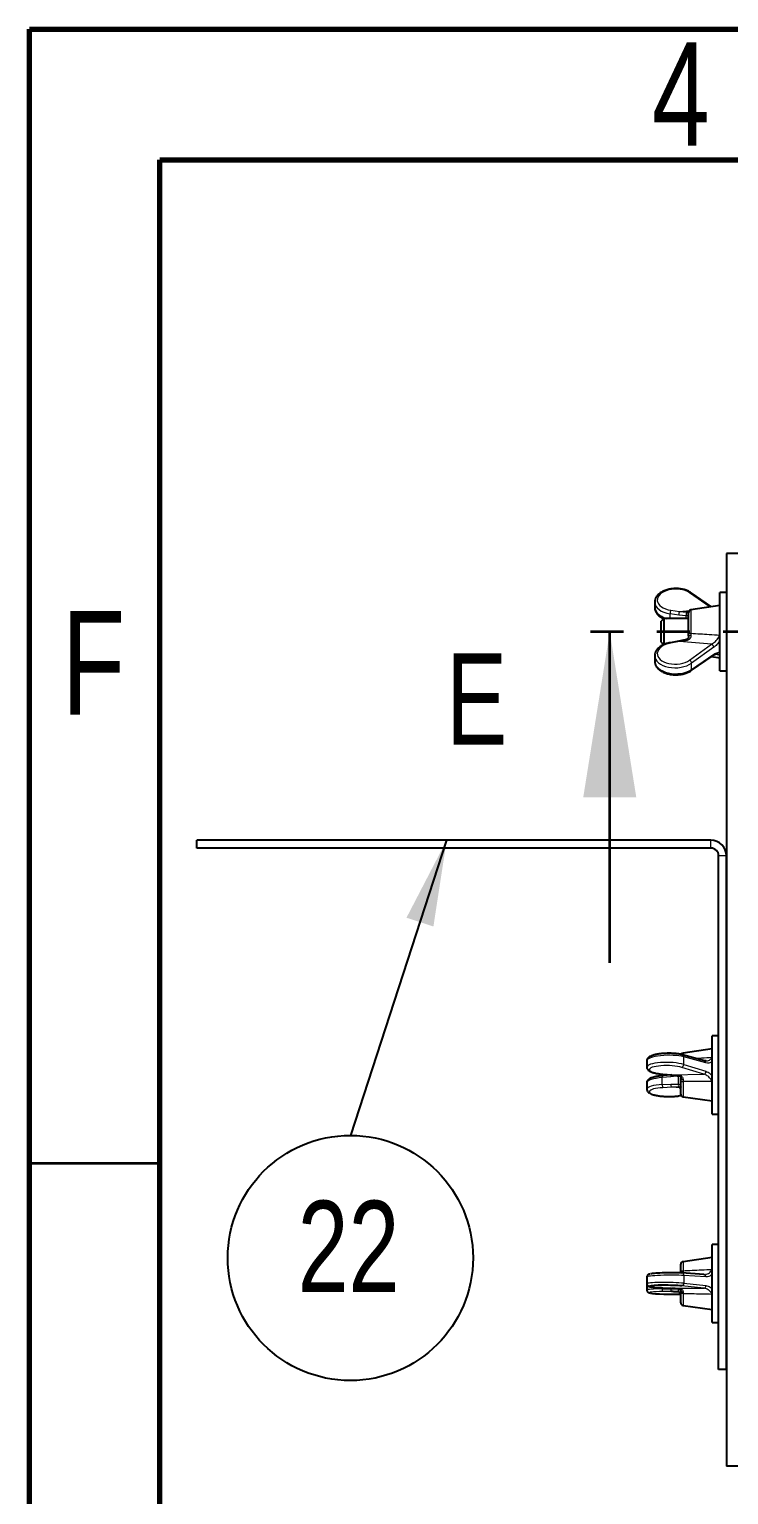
# Model space of a CAD drawing. Header units: millimetres. Extents: x 150 to 2050, y 50 to 2920.
# Drawn here: x 150 to 418, y 2358 to 2920 of the extents above; entities that cross this region are included whole.
import ezdxf

# ---------------------------------------------------------------- set-up
doc = ezdxf.new("R2010")
doc.units = ezdxf.units.MM
doc.linetypes.add('PHANTOM', pattern=[12.7, 6.35, -1.27, 1.27, -1.27, 1.27, -1.27])
doc.layers.add('FORMAT', color=7, linetype='Continuous')
doc.styles.add('SLDTEXTSTYLE0', font='TXT', dxfattribs={"width": 0.75})
doc.dimstyles.new('SLDDIMSTYLE1', dxfattribs={"dimtxt": 0.18, "dimasz": 33.02, "dimexe": 0, "dimexo": 0.0625, "dimgap": 0, "dimtad": 0, "dimtih": 1, "dimtoh": 1, "dimdec": 0, "dimrnd": 1e-09, "dimzin": 0, "dimdsep": 46, "dimtxsty": 'Standard', "dimsah": 1, "dimcen": 0.09, "dimadec": 0, "dimazin": 0, "dimtfac": 33.02, "dimtdec": 0, "dimtofl": 0, "dimtmove": 0, "dimatfit": 3, "dimfxl": 1, "dimfrac": 2, "dimtolj": 1, "dimtzin": 0, "dimarcsym": 0})

# ---------------------------------------------------------------- blocks, each defined once
blk = doc.blocks.new('SW_NOTE_0_5')
at = {"layer": 'FORMAT', "color": 0, "ltscale": 10}
blk.add_circle((0, -47), 47, dxfattribs=at)
at = {"layer": 'FORMAT', "color": 0, "ltscale": 10, "insert": (-0.7, -25.09), "char_height": 35, "attachment_point": 2, "style": 'SLDTEXTSTYLE0'}
blk.add_mtext('22', dxfattribs=at)

msp = doc.modelspace()

# ---------------------------------------------------------------- linework, layer by layer
at = {"color": 7, "linetype": 'Continuous', "lineweight": 70, "ltscale": 10}
for p, q in [((150, 50), (150, 2920)), ((150, 2920), (2050, 2920)), ((200, 100), (200, 2870)), ((200, 2870), (2000, 2870))]:
    msp.add_line(p, q, dxfattribs=at)
at = {"color": 7, "linetype": 'Continuous', "lineweight": 25, "ltscale": 10}
for p, q in [((437.14, 2718.97), (417.14, 2718.97)), ((417.14, 2718.97), (417.14, 2368.97)), ((411.44, 2698.5), (403.58, 2703.92)), ((417.14, 2703.97), (414.64, 2703.97)), ((414.64, 2673.97), (414.64, 2703.97)), ((389.64, 2700.29), (389.64, 2698.21)), ((414.64, 2698.97), (403.49, 2697.34)), ((393.14, 2693.97), (392.14, 2692.97)), ((392.14, 2684.97), (392.14, 2692.97)), ((402.64, 2693.97), (393.14, 2693.97)), ((393.14, 2693.97), (393.14, 2683.97)), ((402.64, 2688.43), (402.64, 2696.35)), ((402.64, 2687.35), (402.64, 2688.43)), ((392.14, 2684.97), (393.14, 2683.97)), ((398.94, 2685.32), (395.64, 2684.75)), ((389.64, 2679.73), (389.64, 2677.65)), ((403.58, 2674.02), (412.06, 2679.86)), ((411.44, 2679.44), (414.64, 2678.97)), ((414.64, 2673.97), (417.14, 2673.97)), ((214.14, 2605.97), (214.14, 2608.97)), ((411.14, 2608.97), (214.14, 2608.97)), ((411.14, 2605.97), (214.14, 2605.97)), ((414.14, 2405.97), (414.14, 2602.97)), ((417.14, 2405.97), (417.14, 2602.97)), ((414.14, 2533.97), (411.64, 2533.97)), ((411.64, 2503.97), (411.64, 2533.97)), ((386.64, 2524.45), (386.64, 2521.96)), ((408.75, 2524.39), (400.27, 2526.71)), ((411.64, 2528.97), (400.49, 2527.34)), ((392.73, 2519.24), (396.02, 2518.97)), ((396.02, 2518.97), (392.73, 2518.7)), ((399.64, 2518.97), (399.64, 2517.89)), ((386.64, 2515.98), (386.64, 2513.49)), ((399.64, 2514.35), (399.63, 2514.32)), ((399.64, 2516.72), (399.64, 2517.71)), ((399.64, 2511.58), (399.64, 2516.72)), ((400.49, 2510.59), (411.64, 2508.97)), ((411.64, 2503.97), (414.14, 2503.97)), ((414.14, 2453.97), (411.64, 2453.97)), ((411.64, 2443.93), (411.64, 2453.97)), ((399.64, 2443.29), (399.64, 2446.35)), ((411.64, 2448.97), (400.49, 2447.34)), ((386.64, 2441.47), (386.64, 2438.92)), ((399.64, 2443.14), (399.64, 2443.02)), ((400.07, 2443), (399.99, 2443)), ((408.5, 2442.44), (400.07, 2443)), ((408.47, 2442.44), (408.72, 2442.48)), ((411.64, 2443.97), (411.61, 2443.97)), ((411.64, 2423.97), (411.64, 2443.93)), ((386.64, 2438.92), (386.64, 2436.47)), ((392.8, 2437.36), (392.78, 2437.35)), ((392.78, 2437.35), (396.07, 2437.23)), ((396.09, 2437.24), (396.07, 2437.23)), ((399.64, 2435.53), (399.64, 2436.43)), ((399.64, 2431.58), (399.64, 2435.53)), ((400.49, 2430.59), (411.64, 2428.97)), ((411.64, 2423.97), (414.14, 2423.97)), ((417.14, 2405.97), (414.14, 2405.97)), ((437.14, 2368.97), (417.14, 2368.97))]:
    msp.add_line(p, q, dxfattribs=at)
at = {"color": 8, "linetype": 'Continuous', "lineweight": 18, "ltscale": 10}
for p, q in [((410.94, 2698.43), (402.99, 2703.91)), ((395.55, 2693.97), (395.55, 2695.82)), ((398.84, 2695.35), (395.55, 2695.82)), ((395.8, 2697.2), (399.09, 2696.72)), ((401.75, 2695.05), (398.84, 2695.35)), ((399.09, 2696.72), (403.07, 2697.15)), ((401.75, 2693.97), (401.75, 2695.05)), ((403.49, 2697.34), (403.49, 2688.36)), ((403.49, 2688.36), (403.51, 2687.49)), ((399.09, 2685.15), (395.8, 2684.58)), ((411.47, 2684.16), (399.09, 2685.15)), ((402.99, 2678.07), (411.47, 2684.16)), ((412.26, 2682.97), (403.78, 2676.89)), ((403.78, 2674.47), (412.26, 2680.31)), ((403.78, 2674.47), (403.78, 2676.89)), ((414.63, 2679.94), (412.58, 2680.17)), ((411.14, 2605.97), (411.14, 2608.97)), ((417.14, 2602.97), (414.14, 2602.97)), ((400.49, 2527.34), (400.49, 2526.65)), ((400.78, 2523), (400.78, 2525.9)), ((409.26, 2523.59), (400.78, 2525.9)), ((395.84, 2518.2), (392.55, 2517.93)), ((392.55, 2515.27), (392.55, 2517.93)), ((392.8, 2519.27), (396.09, 2519)), ((398.75, 2518.59), (395.84, 2518.2)), ((396.09, 2519), (408.47, 2519.27)), ((398.75, 2515.42), (398.75, 2518.59)), ((408.47, 2519.27), (399.99, 2521.87)), ((400.78, 2523), (409.26, 2520.39)), ((392.55, 2515.27), (395.84, 2515.43)), ((396.09, 2514.23), (392.8, 2514.07)), ((395.84, 2515.43), (398.75, 2515.42)), ((399.64, 2514.03), (396.09, 2514.23)), ((400.51, 2517.21), (400.49, 2516.41)), ((400.49, 2516.41), (400.49, 2510.59)), ((400.49, 2447.34), (400.49, 2443.87)), ((400.51, 2443.22), (400.46, 2442.97)), ((400.49, 2443.87), (400.51, 2443.22)), ((400.78, 2442.05), (400.78, 2439.06)), ((409.26, 2441.48), (400.78, 2442.05)), ((392.55, 2437.36), (392.55, 2436.92)), ((392.55, 2436.92), (395.84, 2436.92)), ((392.8, 2437.36), (396.09, 2437.24)), ((396.09, 2435.86), (392.8, 2435.85)), ((395.84, 2436.92), (398.75, 2436.77)), ((396.09, 2437.24), (408.47, 2437.16)), ((397.29, 2435.82), (396.09, 2435.86)), ((398.75, 2436.77), (398.75, 2436.96)), ((408.47, 2437.16), (399.99, 2438.02)), ((400.51, 2435.79), (400.49, 2435.07)), ((400.49, 2435.07), (400.49, 2430.59)), ((400.78, 2439.06), (409.26, 2438.2))]:
    msp.add_line(p, q, dxfattribs=at)
at = {"color": 7, "linetype": 'PHANTOM', "lineweight": 35, "ltscale": 10}
msp.add_line((606.34, 2688.97), (352.42, 2688.97), dxfattribs=at)
at = {"color": 7, "linetype": 'Continuous', "lineweight": 35, "ltscale": 10}
for p, q in [((372.42, 2561.97), (372.42, 2688.97)), ((200, 2485), (150, 2485))]:
    msp.add_line(p, q, dxfattribs=at)
at = {"color": 8, "linetype": 'Continuous', "lineweight": 18, "ltscale": 10, "flags": 128}
for points in [[(395.8, 2684.58), (395.75, 2684.67), (395.7, 2684.73), (395.65, 2684.76), (395.64, 2684.75)], [(399.09, 2685.15), (399.04, 2685.24), (398.99, 2685.3), (398.95, 2685.32), (398.94, 2685.32)], [(396.02, 2518.97), (396.04, 2518.97), (396.09, 2519)], [(398.83, 2518.6), (398.84, 2518.6), (398.89, 2518.62), (398.95, 2518.7)], [(399.64, 2517.71), (399.65, 2517.62), (399.7, 2517.53), (399.78, 2517.45), (399.89, 2517.37), (400.02, 2517.31), (400.17, 2517.26), (400.33, 2517.23), (400.51, 2517.21)], [(399.64, 2516.72), (399.65, 2516.66), (399.7, 2516.61), (399.78, 2516.56), (399.88, 2516.52), (400.01, 2516.48), (400.16, 2516.45), (400.32, 2516.43), (400.49, 2516.41)], [(399.64, 2443.29), (399.65, 2443.39), (399.7, 2443.49), (399.78, 2443.59), (399.88, 2443.67), (400.01, 2443.74), (400.16, 2443.8), (400.32, 2443.84), (400.49, 2443.87)], [(398.9, 2435.71), (398.89, 2435.71), (398.84, 2435.75), (398.79, 2435.84), (398.76, 2435.97), (398.73, 2436.14), (398.72, 2436.33), (398.73, 2436.55), (398.75, 2436.77)], [(398.95, 2437.02), (398.89, 2436.98), (398.87, 2436.98)], [(400.49, 2435.07), (400.32, 2435.09), (400.16, 2435.12), (400.01, 2435.17), (399.88, 2435.22), (399.78, 2435.29), (399.7, 2435.37), (399.65, 2435.45), (399.64, 2435.53)]]:
    msp.add_lwpolyline(points, dxfattribs=at)
at = {"color": 7, "linetype": 'Continuous', "lineweight": 25, "ltscale": 10, "flags": 128}
msp.add_lwpolyline([(392.73, 2519.24), (392.75, 2519.24), (392.8, 2519.27)], dxfattribs=at)
at = {"color": 8, "linetype": 'Continuous', "lineweight": 18, "ltscale": 100}
for centre, radius, start, end in [((403.29, 2703.44), 0.555, 59.6583, 123.1792), ((399.23, 2695.88), 3.68, 159.0458, 180.9272), ((402.53, 2695.41), 3.68, 159.0458, 180.9272), ((404.25, 2695.47), 2.53, 154.8966, 189.544), ((403.3, 2691.18), 2.83, 256.4435, 273.8949), ((403.32, 2685.93), 1.57, 82.9002, 115.6893), ((401.44, 2685.52), 0.517, 9.3373, 52.774), ((410.81, 2682.87), 1.45, 4.1175, 62.8861), ((402.33, 2676.78), 1.45, 4.1175, 62.8861), ((411.74, 2680.28), 0.522, 307.9362, 3.828), ((403.25, 2674.43), 0.522, 307.8925, 3.8308), ((399.98, 2525.97), 0.797, 355.1436, 68.6714), ((408.47, 2523.65), 0.797, 355.1422, 68.691), ((393.49, 2518.12), 0.955, 142.6044, 191.0582), ((396.78, 2518.39), 0.955, 142.6079, 191.0569), ((399.65, 2522.95), 1.13, 287.6812, 2.5282), ((408.13, 2520.34), 1.13, 287.6812, 2.5282), ((394.64, 2515.07), 2.1, 174.3723, 208.4531), ((397.93, 2515.23), 2.1, 174.3723, 208.4531), ((400.06, 2515), 1.37, 162.3828, 216.4312), ((400.6, 2442.08), 1.15, 94.4817, 126.5002), ((399.91, 2442.14), 0.872, 353.629, 79.0693), ((408.39, 2441.58), 0.872, 353.629, 79.0693), ((393.95, 2436.68), 1.42, 170.1679, 215.5418), ((397.24, 2436.68), 1.42, 170.1679, 215.5418), ((400.45, 2436.61), 0.831, 193.0434, 274.4276), ((399.81, 2438.97), 0.972, 280.8766, 5.1574), ((408.29, 2438.11), 0.972, 280.8766, 5.1574)]:
    msp.add_arc(centre, radius, start, end, dxfattribs=at)
at = {"color": 7, "linetype": 'Continuous', "lineweight": 25, "ltscale": 100}
for centre, radius, start, end in [((403.64, 2696.35), 1, 98.2971, 180), ((411.14, 2602.97), 6, 0, 90), ((411.14, 2602.97), 3, 0, 90), ((400.64, 2526.35), 1, 98.2971, 151.0382), ((400.64, 2511.58), 1, 180, 261.7029), ((400.64, 2446.35), 1, 98.2971, 180), ((400.64, 2431.58), 1, 180, 261.7029)]:
    msp.add_arc(centre, radius, start, end, dxfattribs=at)
at = {"color": 8, "linetype": 'Continuous', "lineweight": 18, "ltscale": 100}
for centre, major_axis, ratio, start_param, end_param in [((397.62, 2701.19), (7, 0.15), 0.587257, 0.683292, 4.436219), ((397.64, 2700.39), (8, 0.15), 0.587299, 3.141827, 4.437801), ((397.62, 2680.63), (7, 0.15), 0.587257, 1.821638, 5.574566), ((397.64, 2679.82), (8, 0.15), 0.587299, 3.130511, 5.576148), ((397.64, 2677.55), (8, -0.15), 0.587299, 3.152675, 5.598312), ((394.64, 2521.84), (8, -0.13), 0.242034, 0.699766, 3.146399), ((394.64, 2524.57), (8, 0.13), 0.242034, 0.692146, 3.137783), ((394.64, 2516.09), (8, 0.13), 0.242034, 1.830492, 3.137783), ((394.62, 2520.87), (7, -0.13), 0.242017, 0.700309, 4.453237), ((394.64, 2513.37), (8, -0.13), 0.242034, 1.838112, 3.140285), ((394.62, 2512.4), (7, -0.13), 0.242017, 1.838656, 5.535714), ((394.64, 2441.59), (8, 0.12), 0.069914, 0.694885, 3.140522), ((394.64, 2438.79), (8, -0.12), 0.069914, 0.697026, 3.142624), ((394.64, 2436.35), (8, -0.12), 0.069914, 1.835373, 3.140592), ((394.62, 2437.8), (7, -0.12), 0.069909, 2.985685, 4.450106), ((394.62, 2435.35), (7, -0.12), 0.069909, 1.835525, 3.479527)]:
    msp.add_ellipse(centre, major_axis=major_axis, ratio=ratio, start_param=start_param, end_param=end_param, dxfattribs=at)
at = {"color": 7, "linetype": 'Continuous', "lineweight": 25, "ltscale": 100}
for centre, major_axis, ratio, start_param, end_param in [((397.64, 2698.11), (8, -0.15), 0.587299, 3.152675, 4.253245), ((397.64, 2679.82), (8, 0.15), 0.587299, 3.098684, 3.130511), ((397.64, 2677.55), (8, -0.15), 0.587299, 3.128392, 3.152675), ((394.62, 2442.59), (7, 0.12), 0.069909, 0.694732, 2.804388), ((394.62, 2437.8), (7, -0.12), 0.069909, 0.697179, 2.985685), ((394.62, 2435.35), (7, -0.12), 0.069909, 3.479527, 5.512784)]:
    msp.add_ellipse(centre, major_axis=major_axis, ratio=ratio, start_param=start_param, end_param=end_param, dxfattribs=at)
at = {"color": 7, "linetype": 'Continuous', "lineweight": 25, "ltscale": 10}
for points, knots in [([(403.58, 2703.92), (403.37, 2704.05), (402.8, 2704.42), (401.69, 2704.9), (400.23, 2705.3), (398.67, 2705.5), (397.07, 2705.51), (395.49, 2705.32), (393.99, 2704.94), (392.63, 2704.38), (391.45, 2703.64), (390.55, 2702.78), (389.95, 2701.83), (389.65, 2700.97), (389.67, 2700.43), (389.68, 2700.22)], [0, 0, 0, 0, 0.045353, 0.129354, 0.213392, 0.297221, 0.380901, 0.464644, 0.548648, 0.633171, 0.718439, 0.804338, 0.880558, 0.954015, 1, 1, 1, 1]), ([(389.68, 2698.09), (389.68, 2697.93), (389.66, 2697.43), (389.98, 2696.61), (390.58, 2695.68), (391.47, 2694.85), (392.37, 2694.25), (393.03, 2693.99), (393.24, 2693.91)], [0, 0, 0, 0, 0.0897571, 0.2851214, 0.4826076, 0.6878182, 0.9003485, 1, 1, 1, 1]), ([(402.62, 2687.32), (402.62, 2687.2), (402.63, 2686.9), (402.5, 2686.49), (402.29, 2686.19), (402.02, 2686.01), (401.83, 2685.96), (401.75, 2685.94)], [0, 0, 0, 0, 0.177284, 0.448721, 0.691651, 0.881832, 1, 1, 1, 1]), ([(395.64, 2684.75), (395.37, 2684.7), (394.59, 2684.55), (393.37, 2684.15), (392.08, 2683.52), (391, 2682.71), (390.23, 2681.79), (389.75, 2680.84), (389.69, 2680.2), (389.67, 2679.91)], [0, 0, 0, 0, 0.084918, 0.245438, 0.407296, 0.570632, 0.734224, 0.876806, 1, 1, 1, 1]), ([(401.76, 2685.94), (401.59, 2685.89), (400.66, 2685.64), (399.71, 2685.48), (398.93, 2685.34)], [0, 0, 0, 0, 0.175463, 1, 1, 1, 1]), ([(389.66, 2677.79), (389.65, 2677.75), (389.58, 2677.35), (389.76, 2676.61), (390.2, 2675.63), (390.94, 2674.75), (391.93, 2673.96), (393.16, 2673.31), (394.57, 2672.82), (396.1, 2672.52), (397.7, 2672.41), (399.29, 2672.49), (400.82, 2672.77), (402.2, 2673.24), (403.09, 2673.69), (403.51, 2673.97), (403.58, 2674.02)], [0, 0, 0, 0, 0.010662, 0.086806, 0.162354, 0.239914, 0.320671, 0.403652, 0.487245, 0.570657, 0.653893, 0.737149, 0.820631, 0.904581, 0.984435, 1, 1, 1, 1]), ([(412.05, 2679.84), (412.24, 2679.97), (412.68, 2680.27), (413.25, 2680.44), (413.48, 2680.42), (413.58, 2680.42)], [0, 0, 0, 0, 0.293803, 0.693069, 1, 1, 1, 1]), ([(394.84, 2527.26), (394.53, 2527.25), (393.7, 2527.25), (392.38, 2527.15), (390.95, 2526.98), (389.66, 2526.73), (388.55, 2526.4), (387.7, 2526.03), (387.12, 2525.59), (386.71, 2525.07), (386.67, 2524.65), (386.65, 2524.45)], [0, 0, 0, 0, 0.077241, 0.204799, 0.332726, 0.461698, 0.59296, 0.729467, 0.839899, 0.925246, 1, 1, 1, 1]), ([(400.27, 2526.71), (400.08, 2526.76), (399.51, 2526.9), (398.42, 2527.08), (396.98, 2527.22), (395.76, 2527.27), (395.04, 2527.26), (394.84, 2527.26)], [0, 0, 0, 0, 0.133052, 0.394189, 0.649269, 0.901118, 1, 1, 1, 1]), ([(409.36, 2524.36), (409.29, 2524.34), (409.1, 2524.3), (408.88, 2524.38), (408.75, 2524.43)], [0, 0, 0, 0, 0.382556, 1, 1, 1, 1]), ([(386.64, 2521.96), (386.64, 2521.95), (386.59, 2521.73), (386.78, 2521.28), (387.14, 2520.8), (387.69, 2520.4), (388.48, 2520.03), (389.59, 2519.7), (390.91, 2519.45), (391.98, 2519.31), (392.59, 2519.25), (392.73, 2519.24)], [0, 0, 0, 0, 0.003641, 0.107519, 0.206721, 0.322299, 0.476026, 0.647328, 0.80904, 0.956759, 1, 1, 1, 1]), ([(392.73, 2518.7), (392.47, 2518.67), (391.72, 2518.6), (390.55, 2518.43), (389.31, 2518.16), (388.25, 2517.82), (387.48, 2517.43), (386.97, 2516.95), (386.66, 2516.46), (386.67, 2516.12), (386.67, 2516)], [0, 0, 0, 0, 0.081375, 0.237449, 0.395162, 0.556411, 0.726069, 0.842309, 0.944183, 1, 1, 1, 1]), ([(396.02, 2518.96), (396.26, 2518.95), (397.19, 2518.88), (398.12, 2518.7), (398.82, 2518.56)], [0, 0, 0, 0, 0.249571, 1, 1, 1, 1]), ([(398.82, 2518.59), (398.93, 2518.57), (399.14, 2518.53), (399.36, 2518.42), (399.49, 2518.31), (399.57, 2518.19), (399.64, 2517.94), (399.63, 2517.71), (399.62, 2517.63)], [0, 0, 0, 0, 0.14845, 0.291888, 0.437754, 0.633208, 0.887569, 1, 1, 1, 1]), ([(386.67, 2513.52), (386.66, 2513.43), (386.63, 2513.12), (386.88, 2512.64), (387.29, 2512.2), (387.9, 2511.81), (388.8, 2511.45), (390, 2511.14), (391.38, 2510.9), (392.86, 2510.75), (394.12, 2510.67), (394.85, 2510.68), (395.07, 2510.68)], [0, 0, 0, 0, 0.034083, 0.11529, 0.197161, 0.298126, 0.431451, 0.566441, 0.695057, 0.821009, 0.945883, 1, 1, 1, 1]), ([(398.96, 2514.19), (399.06, 2514.18), (399.31, 2514.17), (399.49, 2514.14), (399.6, 2514.13)], [0, 0, 0, 0, 0.41864, 1, 1, 1, 1]), ([(395.07, 2510.68), (395.36, 2510.68), (396.17, 2510.68), (397.44, 2510.76), (398.74, 2510.9), (399.45, 2511.05), (399.77, 2511.11)], [0, 0, 0, 0, 0.16673, 0.461917, 0.758554, 1, 1, 1, 1]), ([(387.82, 2442.61), (387.68, 2442.58), (387.46, 2442.53), (387.16, 2442.4), (386.87, 2442.16), (386.66, 2441.82), (386.66, 2441.58), (386.65, 2441.47)], [0, 0, 0, 0, 0.359955, 0.558694, 0.73499, 0.885322, 1, 1, 1, 1]), ([(386.65, 2436.49), (386.64, 2436.47), (386.61, 2436.32), (386.71, 2436.04), (386.9, 2435.76), (387.12, 2435.58), (387.35, 2435.45), (387.56, 2435.38), (387.74, 2435.34), (387.82, 2435.33)], [0, 0, 0, 0, 0.01836, 0.171964, 0.299363, 0.422771, 0.566917, 0.803555, 1, 1, 1, 1]), ([(386.65, 2438.92), (386.64, 2438.89), (386.62, 2438.73), (386.73, 2438.46), (386.92, 2438.18), (387.14, 2438.01), (387.37, 2437.89), (387.68, 2437.79), (388.16, 2437.7), (388.97, 2437.59), (390.06, 2437.5), (391.34, 2437.41), (392.3, 2437.37), (392.78, 2437.35)], [0, 0, 0, 0, 0.008221, 0.054156, 0.092811, 0.130775, 0.176213, 0.251332, 0.387852, 0.537683, 0.69579, 0.84928, 1, 1, 1, 1]), ([(398.95, 2435.72), (398.3, 2435.77), (397.35, 2435.84), (396.39, 2435.85), (396.09, 2435.86)], [0, 0, 0, 0, 0.685027, 1, 1, 1, 1]), ([(396.31, 2437.22), (396.46, 2437.21), (397.32, 2437.19), (398.17, 2437.06), (398.86, 2436.95)], [0, 0, 0, 0, 0.179507, 1, 1, 1, 1]), ([(398.86, 2436.98), (398.98, 2436.96), (399.2, 2436.93), (399.44, 2436.84), (399.56, 2436.77), (399.58, 2436.73), (399.63, 2436.7), (399.63, 2436.48), (399.63, 2436.41)], [0, 0, 0, 0, 0.157038, 0.294076, 0.431923, 0.571831, 0.849569, 1, 1, 1, 1]), ([(398.9, 2435.71), (398.98, 2435.7), (399.18, 2435.68), (399.43, 2435.63), (399.6, 2435.57), (399.62, 2435.55), (399.63, 2435.55)], [0, 0, 0, 0, 0.220416, 0.556176, 0.814982, 1, 1, 1, 1]), ([(399.63, 2435.55), (399.63, 2435.56), (399.63, 2435.58), (399.63, 2435.47), (399.63, 2435.42)], [0, 0, 0, 0, 0.55644, 1, 1, 1, 1])]:
    msp.add_open_spline(points, degree=3, knots=knots, dxfattribs=at)
at = {"color": 8, "linetype": 'Continuous', "lineweight": 18, "ltscale": 10}
for points, knots in [([(399.09, 2696.72), (399.74, 2696.67), (400.7, 2696.59), (401.65, 2696.56), (401.95, 2696.55)], [0, 0, 0, 0, 0.6850017, 1, 1, 1, 1]), ([(402.64, 2695.51), (402.62, 2695.39), (402.61, 2695.21), (402.4, 2695.09), (402.13, 2695.06), (401.88, 2695.06), (401.75, 2695.05)], [0, 0, 0, 0, 0.397548, 0.618956, 0.806457, 1, 1, 1, 1]), ([(401.95, 2696.55), (402.19, 2696.54), (402.47, 2696.52), (402.68, 2696.5), (402.72, 2696.49)], [0, 0, 0, 0, 0.813475, 1, 1, 1, 1]), ([(403.51, 2687.49), (403.5, 2687.26), (403.48, 2686.84), (403.22, 2686.3), (402.81, 2685.91), (402.36, 2685.7), (402.06, 2685.63), (401.95, 2685.6)], [0, 0, 0, 0, 0.2486993, 0.4574642, 0.6664268, 0.8755892, 1, 1, 1, 1]), ([(403.49, 2688.36), (405.84, 2688.22), (409.55, 2688), (413.27, 2687.78), (414.63, 2687.69)], [0, 0, 0, 0, 0.6333458, 1, 1, 1, 1]), ([(411.47, 2684.16), (411.96, 2684.49), (412.93, 2685.17), (414.03, 2686.5), (414.48, 2687.4), (414.63, 2687.69)], [0, 0, 0, 0, 0.401184, 0.804193, 1, 1, 1, 1]), ([(414.63, 2687.69), (414.63, 2687.7), (414.63, 2687.7), (414.64, 2687.7), (414.64, 2687.7)], [0, 0, 0, 0, 0.945726, 1, 1, 1, 1]), ([(401.95, 2685.6), (401.3, 2685.48), (400.35, 2685.31), (399.39, 2685.19), (399.09, 2685.15)], [0, 0, 0, 0, 0.685027, 1, 1, 1, 1]), ([(414.64, 2685.6), (414.24, 2685.03), (413.5, 2683.97), (412.65, 2683.29), (412.26, 2682.97)], [0, 0, 0, 0, 0.536084, 1, 1, 1, 1]), ([(412.26, 2680.31), (412.81, 2680.62), (413.66, 2681.11), (414.38, 2681.05), (414.64, 2681.02)], [0, 0, 0, 0, 0.646925, 1, 1, 1, 1]), ([(414.63, 2679.94), (414.42, 2680.13), (414.13, 2680.4), (413.7, 2680.38), (413.57, 2680.37)], [0, 0, 0, 0, 0.718502, 1, 1, 1, 1]), ([(414.64, 2679.93), (414.64, 2679.93), (414.63, 2679.93), (414.63, 2679.93), (414.63, 2679.94)], [0, 0, 0, 0, 0.054274, 1, 1, 1, 1]), ([(405.38, 2525.32), (406.1, 2525.37), (408.18, 2525.51), (410.27, 2525.65), (411.63, 2525.74)], [0, 0, 0, 0, 0.346262, 1, 1, 1, 1]), ([(411.64, 2524.05), (411.24, 2523.81), (410.5, 2523.37), (409.65, 2523.52), (409.26, 2523.59)], [0, 0, 0, 0, 0.536084, 1, 1, 1, 1]), ([(409.36, 2524.41), (409.54, 2524.4), (410.21, 2524.37), (411.03, 2524.87), (411.48, 2525.53), (411.63, 2525.74)], [0, 0, 0, 0, 0.2025048, 0.7392264, 1, 1, 1, 1]), ([(396.09, 2519), (396.74, 2518.95), (397.7, 2518.88), (398.65, 2518.74), (398.95, 2518.7)], [0, 0, 0, 0, 0.685002, 1, 1, 1, 1]), ([(398.95, 2518.7), (399.18, 2518.66), (399.63, 2518.57), (400.14, 2518.27), (400.43, 2517.86), (400.51, 2517.48), (400.51, 2517.26), (400.51, 2517.21)], [0, 0, 0, 0, 0.250533, 0.502667, 0.720928, 0.927461, 1, 1, 1, 1]), ([(411.63, 2516.44), (411.41, 2516.85), (410.91, 2517.75), (409.79, 2518.78), (408.92, 2519.1), (408.47, 2519.27)], [0, 0, 0, 0, 0.279193, 0.628993, 1, 1, 1, 1]), ([(409.26, 2520.39), (409.81, 2520.15), (410.66, 2519.76), (411.38, 2518.87), (411.64, 2518.55)], [0, 0, 0, 0, 0.646925, 1, 1, 1, 1]), ([(398.95, 2514.19), (398.3, 2514.22), (397.35, 2514.26), (396.39, 2514.23), (396.09, 2514.23)], [0, 0, 0, 0, 0.685027, 1, 1, 1, 1]), ([(398.75, 2515.42), (398.86, 2515.4), (399.1, 2515.35), (399.37, 2515.21), (399.59, 2514.91), (399.63, 2514.59), (399.64, 2514.37), (399.64, 2514.34)], [0, 0, 0, 0, 0.175097, 0.349896, 0.584012, 0.956468, 1, 1, 1, 1]), ([(411.63, 2516.44), (408.99, 2516.43), (405.28, 2516.42), (401.57, 2516.41), (400.49, 2516.41)], [0, 0, 0, 0, 0.709408, 1, 1, 1, 1]), ([(400.49, 2443.87), (402.84, 2443.98), (406.55, 2444.15), (410.27, 2444.31), (411.63, 2444.36)], [0, 0, 0, 0, 0.633346, 1, 1, 1, 1]), ([(409.07, 2442.54), (409.35, 2442.57), (410.12, 2442.65), (411.03, 2443.36), (411.48, 2444.12), (411.63, 2444.36)], [0, 0, 0, 0, 0.281871, 0.765179, 1, 1, 1, 1]), ([(411.64, 2442.47), (411.24, 2442.14), (410.5, 2441.53), (409.65, 2441.5), (409.26, 2441.48)], [0, 0, 0, 0, 0.536084, 1, 1, 1, 1]), ([(396.09, 2437.24), (396.74, 2437.21), (397.7, 2437.16), (398.65, 2437.06), (398.95, 2437.02)], [0, 0, 0, 0, 0.685002, 1, 1, 1, 1]), ([(398.75, 2436.77), (398.86, 2436.74), (399.1, 2436.68), (399.37, 2436.48), (399.59, 2436.12), (399.63, 2435.74), (399.64, 2435.48), (399.64, 2435.46)], [0, 0, 0, 0, 0.175097, 0.349896, 0.584012, 0.956468, 1, 1, 1, 1]), ([(398.95, 2437.02), (399.18, 2436.99), (399.63, 2436.92), (400.14, 2436.69), (400.43, 2436.35), (400.51, 2436.03), (400.51, 2435.84), (400.51, 2435.79)], [0, 0, 0, 0, 0.250533, 0.502667, 0.720928, 0.927461, 1, 1, 1, 1]), ([(411.63, 2434.8), (408.99, 2434.86), (405.28, 2434.94), (401.57, 2435.04), (400.49, 2435.07)], [0, 0, 0, 0, 0.7094083, 1, 1, 1, 1]), ([(411.63, 2434.8), (411.41, 2435.18), (410.91, 2436.02), (409.79, 2436.88), (408.92, 2437.06), (408.47, 2437.16)], [0, 0, 0, 0, 0.2791931, 0.6289928, 1, 1, 1, 1]), ([(409.26, 2438.2), (409.81, 2438.06), (410.66, 2437.85), (411.38, 2437.09), (411.64, 2436.82)], [0, 0, 0, 0, 0.646925, 1, 1, 1, 1])]:
    msp.add_open_spline(points, degree=3, knots=knots, dxfattribs=at)
at = {"color": 7, "linetype": 'Continuous', "lineweight": 35, "ltscale": 10}
msp.add_solid([(372.42, 2688.97), (362.26, 2625.47), (382.58, 2625.47)], dxfattribs=at)

# ---------------------------------------------------------------- block references
at = {"layer": 'FORMAT', "ltscale": 10}
msp.add_blockref('SW_NOTE_0_5', (273.02, 2495.77), dxfattribs=at)

# ---------------------------------------------------------------- texts
at = {"color": 7, "linetype": 'Continuous', "lineweight": 0, "ltscale": 10, "char_height": 39.69, "attachment_point": 2, "style": 'SLDTEXTSTYLE0'}
for s, insert in [('4', (399.6, 2915.02)), ('F', (174.58, 2696.87))]:
    msp.add_mtext(s, dxfattribs=dict(at, insert=insert))
at = {"color": 7, "linetype": 'Continuous', "ltscale": 10, "insert": (309.69, 2680.6), "char_height": 35, "attachment_point": 1, "style": 'SLDTEXTSTYLE0'}
msp.add_mtext('E', dxfattribs=at)

# ---------------------------------------------------------------- leaders
at = {"layer": 'FORMAT', "ltscale": 10}
msp.add_leader([(309.92, 2608.97), (273.02, 2495.77)], dimstyle='SLDDIMSTYLE1', dxfattribs=at)

doc.saveas('drawing.dxf')
